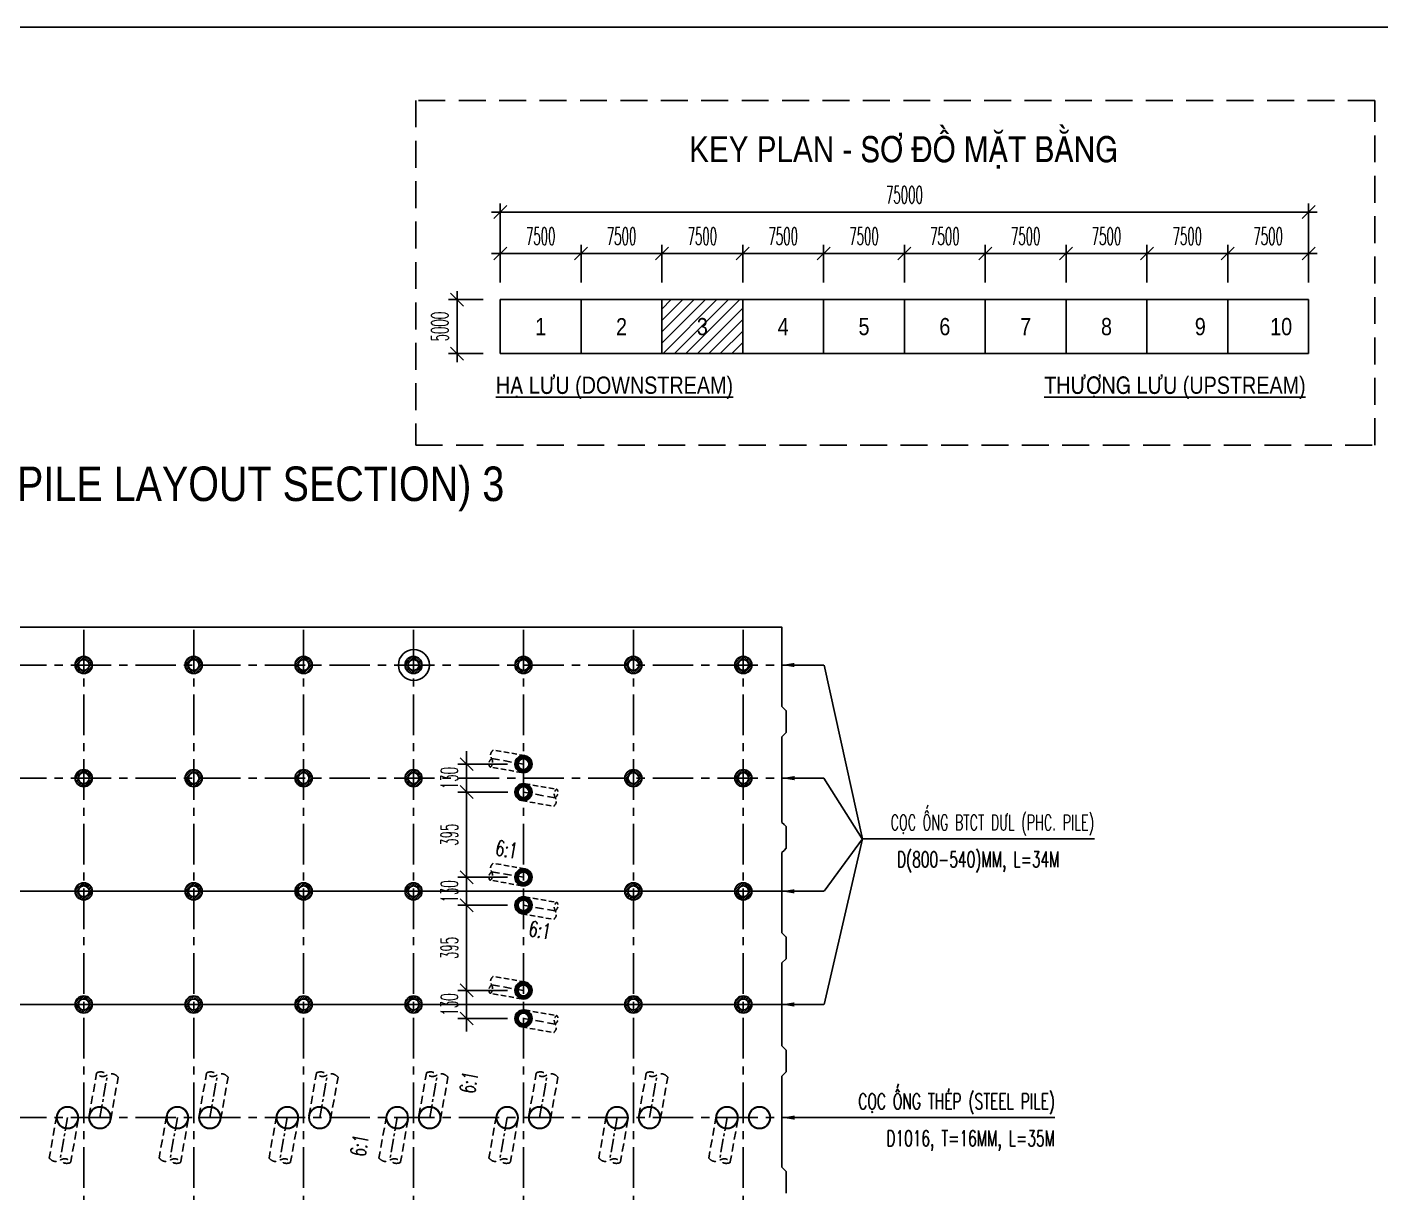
# Model space of a CAD drawing. Extents: x -687 to 941179, y -259 to 135874.
# Drawn here: x 814766 to 821047, y 114637 to 120046 of the extents above; entities that cross this region are included whole.
import ezdxf
from ezdxf.enums import TextEntityAlignment as Align

# ---------------------------------------------------------------- set-up
doc = ezdxf.new("R2010")
doc.units = 0
doc.header["$MEASUREMENT"] = 0
doc.header["$PDMODE"] = 3
doc.linetypes.add('CENTER', pattern=[2, 1.25, -0.25, 0.25, -0.25])
doc.linetypes.add('HIDDEN', pattern=[0.375, 0.25, -0.125])
doc.layers.get('0').update_dxf_attribs({"color": 6, "linetype": 'CONTINUOUS'})
doc.layers.get('DEFPOINTS').update_dxf_attribs({"linetype": 'CONTINUOUS'})
for name, color, linetype in [('Coc', 6, 'CONTINUOUS'), ('Hatch', 8, 'CONTINUOUS'), ('Hidden', 4, 'HIDDEN'), ('Khung', 1, 'CONTINUOUS'), ('Kich thuoc', 2, 'CONTINUOUS'), ('Net vang', 2, 'CONTINUOUS'), ('Text', 4, 'CONTINUOUS'), ('Tim', 8, 'CENTER')]:
    doc.layers.add(name, color=color, linetype=linetype)
doc.styles.add('Hung', font='Vharialn.ttf')
doc.styles.add('Kichthuoc', font='romans.shx', dxfattribs={"width": 0.5})
doc.styles.get("Standard").update_dxf_attribs({"font": 'vnsimpleh.shx', "width": 0.65})
doc.styles.add('Ten', font='Vharialn.ttf')
doc.dimstyles.new('Dim 400', dxfattribs={"dimscale": 400, "dimtxt": 0.2, "dimasz": 0.15, "dimexe": 0.1, "dimexo": 0.2, "dimgap": 0.1, "dimtad": 1, "dimdec": 0, "dimlfac": -1, "dimzin": 0, "dimdsep": 46, "dimtxsty": 'Kichthuoc', "dimblk": 'OBLIQUE', "dimcen": 0.1, "dimdle": 0.1, "dimclrd": 2, "dimclre": 2, "dimclrt": 4, "dimadec": 0, "dimazin": 0, "dimtfac": 1, "dimtdec": 0, "dimtix": 1, "dimtmove": 2, "dimatfit": 3, "dimfxl": 1, "dimtolj": 1, "dimtzin": 0, "dimarcsym": 0})
doc.dimstyles.new('Le 400', dxfattribs={"dimscale": 400, "dimtxt": 0.2, "dimasz": 0.15, "dimexe": 0.1, "dimexo": 0.2, "dimgap": 0.1, "dimtad": 1, "dimdec": 0, "dimzin": 0, "dimdsep": 46, "dimtxsty": 'Kichthuoc', "dimblk": 'ARCHTICK', "dimcen": 0, "dimdle": 0.1, "dimclrd": 4, "dimclre": 4, "dimclrt": 256, "dimadec": 0, "dimazin": 0, "dimtfac": 1, "dimtdec": 0, "dimtix": 1, "dimtmove": 2, "dimatfit": 3, "dimfxl": 1, "dimtolj": 1, "dimtzin": 0, "dimarcsym": 0})

# ---------------------------------------------------------------- blocks, each defined once
blk = doc.blocks.new('Coc ong D800')
at = {"layer": 'Hatch'}
h = blk.add_hatch(dxfattribs=at)
h.set_pattern_fill('ANSI31', color=256, scale=50, style=0)
h.set_pattern_definition([(45, (-821332.725, -122845.077), (-4.419417382, 4.419417382), [])])
h.paths.add_polyline_path([(-40, 0, 1), (40, 0, 1)])
h.paths.add_polyline_path([(25, 0, -1), (-25, 0, -1)], flags=16)
at = {"layer": 'Coc'}
blk.add_circle((0, 0), 40, dxfattribs=at)
at = {"layer": 'Net vang'}
blk.add_circle((0, 0), 25, dxfattribs=at)
blk = doc.blocks.new('_Oblique')
at = {"color": 0, "linetype": 'ByBlock', "lineweight": -2}
blk.add_line((-0.5, -0.5), (0.5, 0.5), dxfattribs=at)
blk = doc.blocks.new('*D134')
at = {"layer": 'DEFPOINTS', "color": 0}
for p in [(817336.7, 118995.3), (816961.7, 118781.1), (817336.7, 118781.1)]:
    blk.add_point(p, dxfattribs=at)
at = {"layer": 'Kich thuoc', "color": 2, "lineweight": -2}
for p, q in [((816961.7, 118861.1), (816961.7, 119035.3)), ((817336.7, 118861.1), (817336.7, 119035.3)), ((816921.7, 118995.3), (817376.7, 118995.3))]:
    blk.add_line(p, q, dxfattribs=at)
at = {"layer": 'Kich thuoc', "color": 2, "lineweight": -2, "xscale": 60, "yscale": 60, "zscale": 60, "rotation": 180}
blk.add_blockref('_Oblique', (816961.7, 118995.3), dxfattribs=at)
at = {"layer": 'Kich thuoc', "color": 2, "lineweight": -2, "xscale": 60, "yscale": 60, "zscale": 60}
blk.add_blockref('_Oblique', (817336.7, 118995.3), dxfattribs=at)
at = {"layer": 'Kich thuoc', "color": 4, "insert": (817149.2, 119075.3), "char_height": 80, "attachment_point": 5, "style": 'Kichthuoc'}
blk.add_mtext('\\A1;7500', dxfattribs=at)
blk = doc.blocks.new('*D135')
at = {"layer": 'DEFPOINTS', "color": 0}
for p in [(820711.7, 119187.4), (816961.7, 118781.1), (820711.7, 118781.1)]:
    blk.add_point(p, dxfattribs=at)
at = {"layer": 'Kich thuoc', "color": 2, "lineweight": -2}
for p, q in [((816961.7, 118861.1), (816961.7, 119227.4)), ((820711.7, 118861.1), (820711.7, 119227.4)), ((816921.7, 119187.4), (820751.7, 119187.4))]:
    blk.add_line(p, q, dxfattribs=at)
at = {"layer": 'Kich thuoc', "color": 2, "lineweight": -2, "xscale": 60, "yscale": 60, "zscale": 60, "rotation": 180}
blk.add_blockref('_Oblique', (816961.7, 119187.4), dxfattribs=at)
at = {"layer": 'Kich thuoc', "color": 2, "lineweight": -2, "xscale": 60, "yscale": 60, "zscale": 60}
blk.add_blockref('_Oblique', (820711.7, 119187.4), dxfattribs=at)
at = {"layer": 'Kich thuoc', "color": 4, "insert": (818836.7, 119267.4), "char_height": 80, "attachment_point": 5, "style": 'Kichthuoc'}
blk.add_mtext('\\A1;75000', dxfattribs=at)
blk = doc.blocks.new('*D136')
at = {"layer": 'DEFPOINTS', "color": 0}
for p in [(816961.7, 118781.1), (816761.2, 118531.1), (816961.7, 118531.1)]:
    blk.add_point(p, dxfattribs=at)
at = {"layer": 'Kich thuoc', "color": 2, "lineweight": -2}
for p, q in [((816881.7, 118781.1), (816721.2, 118781.1)), ((816761.2, 118821.1), (816761.2, 118491.1)), ((816881.7, 118531.1), (816721.2, 118531.1))]:
    blk.add_line(p, q, dxfattribs=at)
at = {"layer": 'Kich thuoc', "color": 2, "lineweight": -2, "xscale": 60, "yscale": 60, "zscale": 60}
for p, rotation in [((816761.2, 118781.1), 90), ((816761.2, 118531.1), 270)]:
    blk.add_blockref('_Oblique', p, dxfattribs=dict(at, rotation=rotation))
at = {"layer": 'Kich thuoc', "color": 4, "insert": (816681.2, 118656.1), "char_height": 80, "attachment_point": 5, "rotation": 90, "style": 'Kichthuoc'}
blk.add_mtext('\\A1;5000', dxfattribs=at)
blk = doc.blocks.new('*D137')
at = {"layer": 'DEFPOINTS', "color": 0}
for p in [(817336.7, 118995.3), (817336.7, 118781.1), (817711.7, 118781.1)]:
    blk.add_point(p, dxfattribs=at)
at = {"layer": 'Kich thuoc', "color": 2, "lineweight": -2}
for p, q in [((817336.7, 118861.1), (817336.7, 119035.3)), ((817711.7, 118861.1), (817711.7, 119035.3)), ((817751.7, 118995.3), (817296.7, 118995.3))]:
    blk.add_line(p, q, dxfattribs=at)
at = {"layer": 'Kich thuoc', "color": 2, "lineweight": -2, "xscale": 60, "yscale": 60, "zscale": 60, "rotation": 180}
blk.add_blockref('_Oblique', (817336.7, 118995.3), dxfattribs=at)
at = {"layer": 'Kich thuoc', "color": 2, "lineweight": -2, "xscale": 60, "yscale": 60, "zscale": 60}
blk.add_blockref('_Oblique', (817711.7, 118995.3), dxfattribs=at)
at = {"layer": 'Kich thuoc', "color": 4, "insert": (817524.2, 119075.3), "char_height": 80, "attachment_point": 5, "style": 'Kichthuoc'}
blk.add_mtext('\\A1;7500', dxfattribs=at)
blk = doc.blocks.new('*D138')
at = {"layer": 'DEFPOINTS', "color": 0}
for p in [(818086.7, 118995.3), (818086.7, 118781.1), (818461.7, 118781.1)]:
    blk.add_point(p, dxfattribs=at)
at = {"layer": 'Kich thuoc', "color": 2, "lineweight": -2}
for p, q in [((818086.7, 118861.1), (818086.7, 119035.3)), ((818461.7, 118861.1), (818461.7, 119035.3)), ((818501.7, 118995.3), (818046.7, 118995.3))]:
    blk.add_line(p, q, dxfattribs=at)
at = {"layer": 'Kich thuoc', "color": 2, "lineweight": -2, "xscale": 60, "yscale": 60, "zscale": 60, "rotation": 180}
blk.add_blockref('_Oblique', (818086.7, 118995.3), dxfattribs=at)
at = {"layer": 'Kich thuoc', "color": 2, "lineweight": -2, "xscale": 60, "yscale": 60, "zscale": 60}
blk.add_blockref('_Oblique', (818461.7, 118995.3), dxfattribs=at)
at = {"layer": 'Kich thuoc', "color": 4, "insert": (818274.2, 119075.3), "char_height": 80, "attachment_point": 5, "style": 'Kichthuoc'}
blk.add_mtext('\\A1;7500', dxfattribs=at)
blk = doc.blocks.new('*D139')
at = {"layer": 'DEFPOINTS', "color": 0}
for p in [(818086.7, 118995.3), (817711.7, 118781.1), (818086.7, 118781.1)]:
    blk.add_point(p, dxfattribs=at)
at = {"layer": 'Kich thuoc', "color": 2, "lineweight": -2}
for p, q in [((817711.7, 118861.1), (817711.7, 119035.3)), ((818086.7, 118861.1), (818086.7, 119035.3)), ((817671.7, 118995.3), (818126.7, 118995.3))]:
    blk.add_line(p, q, dxfattribs=at)
at = {"layer": 'Kich thuoc', "color": 2, "lineweight": -2, "xscale": 60, "yscale": 60, "zscale": 60, "rotation": 180}
blk.add_blockref('_Oblique', (817711.7, 118995.3), dxfattribs=at)
at = {"layer": 'Kich thuoc', "color": 2, "lineweight": -2, "xscale": 60, "yscale": 60, "zscale": 60}
blk.add_blockref('_Oblique', (818086.7, 118995.3), dxfattribs=at)
at = {"layer": 'Kich thuoc', "color": 4, "insert": (817899.2, 119075.3), "char_height": 80, "attachment_point": 5, "style": 'Kichthuoc'}
blk.add_mtext('\\A1;7500', dxfattribs=at)
blk = doc.blocks.new('*D140')
at = {"layer": 'DEFPOINTS', "color": 0}
for p in [(819586.7, 118995.3), (819586.7, 118781.1), (819961.7, 118781.1)]:
    blk.add_point(p, dxfattribs=at)
at = {"layer": 'Kich thuoc', "color": 2, "lineweight": -2}
for p, q in [((819586.7, 118861.1), (819586.7, 119035.3)), ((819961.7, 118861.1), (819961.7, 119035.3)), ((820001.7, 118995.3), (819546.7, 118995.3))]:
    blk.add_line(p, q, dxfattribs=at)
at = {"layer": 'Kich thuoc', "color": 2, "lineweight": -2, "xscale": 60, "yscale": 60, "zscale": 60, "rotation": 180}
blk.add_blockref('_Oblique', (819586.7, 118995.3), dxfattribs=at)
at = {"layer": 'Kich thuoc', "color": 2, "lineweight": -2, "xscale": 60, "yscale": 60, "zscale": 60}
blk.add_blockref('_Oblique', (819961.7, 118995.3), dxfattribs=at)
at = {"layer": 'Kich thuoc', "color": 4, "insert": (819774.2, 119075.3), "char_height": 80, "attachment_point": 5, "style": 'Kichthuoc'}
blk.add_mtext('\\A1;7500', dxfattribs=at)
blk = doc.blocks.new('*D141')
at = {"layer": 'DEFPOINTS', "color": 0}
for p in [(819586.7, 118995.3), (819211.7, 118781.1), (819586.7, 118781.1)]:
    blk.add_point(p, dxfattribs=at)
at = {"layer": 'Kich thuoc', "color": 2, "lineweight": -2}
for p, q in [((819211.7, 118861.1), (819211.7, 119035.3)), ((819586.7, 118861.1), (819586.7, 119035.3)), ((819171.7, 118995.3), (819626.7, 118995.3))]:
    blk.add_line(p, q, dxfattribs=at)
at = {"layer": 'Kich thuoc', "color": 2, "lineweight": -2, "xscale": 60, "yscale": 60, "zscale": 60, "rotation": 180}
blk.add_blockref('_Oblique', (819211.7, 118995.3), dxfattribs=at)
at = {"layer": 'Kich thuoc', "color": 2, "lineweight": -2, "xscale": 60, "yscale": 60, "zscale": 60}
blk.add_blockref('_Oblique', (819586.7, 118995.3), dxfattribs=at)
at = {"layer": 'Kich thuoc', "color": 4, "insert": (819399.2, 119075.3), "char_height": 80, "attachment_point": 5, "style": 'Kichthuoc'}
blk.add_mtext('\\A1;7500', dxfattribs=at)
blk = doc.blocks.new('*D142')
at = {"layer": 'DEFPOINTS', "color": 0}
for p in [(818836.7, 118995.3), (818461.7, 118781.1), (818836.7, 118781.1)]:
    blk.add_point(p, dxfattribs=at)
at = {"layer": 'Kich thuoc', "color": 2, "lineweight": -2}
for p, q in [((818461.7, 118861.1), (818461.7, 119035.3)), ((818836.7, 118861.1), (818836.7, 119035.3)), ((818421.7, 118995.3), (818876.7, 118995.3))]:
    blk.add_line(p, q, dxfattribs=at)
at = {"layer": 'Kich thuoc', "color": 2, "lineweight": -2, "xscale": 60, "yscale": 60, "zscale": 60, "rotation": 180}
blk.add_blockref('_Oblique', (818461.7, 118995.3), dxfattribs=at)
at = {"layer": 'Kich thuoc', "color": 2, "lineweight": -2, "xscale": 60, "yscale": 60, "zscale": 60}
blk.add_blockref('_Oblique', (818836.7, 118995.3), dxfattribs=at)
at = {"layer": 'Kich thuoc', "color": 4, "insert": (818649.2, 119075.3), "char_height": 80, "attachment_point": 5, "style": 'Kichthuoc'}
blk.add_mtext('\\A1;7500', dxfattribs=at)
blk = doc.blocks.new('*D143')
at = {"layer": 'DEFPOINTS', "color": 0}
for p in [(818836.7, 118995.3), (818836.7, 118781.1), (819211.7, 118781.1)]:
    blk.add_point(p, dxfattribs=at)
at = {"layer": 'Kich thuoc', "color": 2, "lineweight": -2}
for p, q in [((818836.7, 118861.1), (818836.7, 119035.3)), ((819211.7, 118861.1), (819211.7, 119035.3)), ((819251.7, 118995.3), (818796.7, 118995.3))]:
    blk.add_line(p, q, dxfattribs=at)
at = {"layer": 'Kich thuoc', "color": 2, "lineweight": -2, "xscale": 60, "yscale": 60, "zscale": 60, "rotation": 180}
blk.add_blockref('_Oblique', (818836.7, 118995.3), dxfattribs=at)
at = {"layer": 'Kich thuoc', "color": 2, "lineweight": -2, "xscale": 60, "yscale": 60, "zscale": 60}
blk.add_blockref('_Oblique', (819211.7, 118995.3), dxfattribs=at)
at = {"layer": 'Kich thuoc', "color": 4, "insert": (819024.2, 119075.3), "char_height": 80, "attachment_point": 5, "style": 'Kichthuoc'}
blk.add_mtext('\\A1;7500', dxfattribs=at)
blk = doc.blocks.new('*D144')
at = {"layer": 'DEFPOINTS', "color": 0}
for p in [(820336.7, 118995.3), (819961.7, 118781.1), (820336.7, 118781.1)]:
    blk.add_point(p, dxfattribs=at)
at = {"layer": 'Kich thuoc', "color": 2, "lineweight": -2}
for p, q in [((819961.7, 118861.1), (819961.7, 119035.3)), ((820336.7, 118861.1), (820336.7, 119035.3)), ((819921.7, 118995.3), (820376.7, 118995.3))]:
    blk.add_line(p, q, dxfattribs=at)
at = {"layer": 'Kich thuoc', "color": 2, "lineweight": -2, "xscale": 60, "yscale": 60, "zscale": 60, "rotation": 180}
blk.add_blockref('_Oblique', (819961.7, 118995.3), dxfattribs=at)
at = {"layer": 'Kich thuoc', "color": 2, "lineweight": -2, "xscale": 60, "yscale": 60, "zscale": 60}
blk.add_blockref('_Oblique', (820336.7, 118995.3), dxfattribs=at)
at = {"layer": 'Kich thuoc', "color": 4, "insert": (820149.2, 119075.3), "char_height": 80, "attachment_point": 5, "style": 'Kichthuoc'}
blk.add_mtext('\\A1;7500', dxfattribs=at)
blk = doc.blocks.new('*D145')
at = {"layer": 'DEFPOINTS', "color": 0}
for p in [(820336.7, 118995.3), (820336.7, 118781.1), (820711.7, 118781.1)]:
    blk.add_point(p, dxfattribs=at)
at = {"layer": 'Kich thuoc', "color": 2, "lineweight": -2}
for p, q in [((820336.7, 118861.1), (820336.7, 119035.3)), ((820711.7, 118861.1), (820711.7, 119035.3)), ((820751.7, 118995.3), (820296.7, 118995.3))]:
    blk.add_line(p, q, dxfattribs=at)
at = {"layer": 'Kich thuoc', "color": 2, "lineweight": -2, "xscale": 60, "yscale": 60, "zscale": 60, "rotation": 180}
blk.add_blockref('_Oblique', (820336.7, 118995.3), dxfattribs=at)
at = {"layer": 'Kich thuoc', "color": 2, "lineweight": -2, "xscale": 60, "yscale": 60, "zscale": 60}
blk.add_blockref('_Oblique', (820711.7, 118995.3), dxfattribs=at)
at = {"layer": 'Kich thuoc', "color": 4, "insert": (820524.2, 119075.3), "char_height": 80, "attachment_point": 5, "style": 'Kichthuoc'}
blk.add_mtext('\\A1;7500', dxfattribs=at)
blk = doc.blocks.new('_ArchTick')
at = {"color": 0, "linetype": 'ByBlock', "const_width": 0.15}
blk.add_lwpolyline([(-0.5, -0.5), (0.5, 0.5)], dxfattribs=at)
blk = doc.blocks.new('Coc thep D1000 xien')
at = {"layer": 'Coc', "color": 181, "linetype": 'HIDDEN', "ltscale": 150}
for p, q in [((-50, 8.8), (-84.8, -188.1)), ((50, -8.8), (15.3, -205.8))]:
    blk.add_line(p, q, dxfattribs=at)
at = {"layer": 'Coc'}
blk.add_circle((0, 0), 50.8, dxfattribs=at)
at = {"layer": 'Coc', "color": 7}
blk.add_circle((0, 0), 49.2, dxfattribs=at)
at = {"layer": 'Coc', "color": 181, "linetype": 'HIDDEN', "ltscale": 150}
blk.add_open_spline([(-84.8, -188.1), (-77.3, -194.7), (-62.4, -207.7), (-33.2, -197.3), (-10.4, -185.6), (29.2, -208.2), (-15.5, -216), (-27.9, -203.4), (-34.2, -197)], degree=3, knots=[0, 0, 0, 0, 27.628937, 55.257873, 82.88681, 109.579338, 136.271866, 163.900803, 163.900803, 163.900803, 163.900803], dxfattribs=at)
at = {"layer": 'Tim', "ltscale": 50}
blk.add_line((0, 0), (-34.7, -197), dxfattribs=at)
blk = doc.blocks.new('*D614')
at = {"layer": 'DEFPOINTS', "color": 0}
for p in [(815030.2, 117261.1), (815122.3, 112948.4), (815140, 112783.1), (815105.2, 112586.1), (815030.2, 112261.1)]:
    blk.add_point(p, dxfattribs=at)
at = {"layer": 'Text', "color": 2, "lineweight": -2}
blk.add_line((815153.9, 112861.9), (815174.9, 112981.1), dxfattribs=at)
blk.add_arc((815030.2, 112160.8), 792.9, 80, 90, dxfattribs=at)
at = {"layer": 'Text', "color": 2, "lineweight": -2, "xscale": 60, "yscale": 60, "zscale": 60}
for p, rotation in [((815030.2, 112953.7), 179.9999999999994), ((815167.9, 112941.7), 349.999999999993)]:
    blk.add_blockref('_Oblique', p, dxfattribs=dict(at, rotation=rotation))
at = {"layer": 'Text', "color": 4, "insert": (815106.3, 113030.4), "char_height": 80, "attachment_point": 5, "rotation": 355, "style": 'Kichthuoc'}
blk.add_mtext('\\A1;10°', dxfattribs=at)
blk = doc.blocks.new('*D615')
at = {"layer": 'DEFPOINTS', "color": 0}
for p in [(815030.2, 117261.1), (814954.7, 112586.1), (814903, 112392.9), (815030.2, 112261.1), (814895.5, 112103.6)]:
    blk.add_point(p, dxfattribs=at)
at = {"layer": 'Text', "color": 2, "lineweight": -2}
for p, q in [((814882.3, 112315.7), (814819, 112079.7)), ((815030.2, 112181.1), (815030.2, 112051.8))]:
    blk.add_line(p, q, dxfattribs=at)
blk.add_arc((815030.2, 112867.9), 776, 255, 270, dxfattribs=at)
at = {"layer": 'Text', "color": 2, "lineweight": -2, "xscale": 60, "yscale": 60, "zscale": 60}
for p, rotation in [((814829.4, 112118.3), 165.0000000001161), ((815030.2, 112091.8), 1.199e-12)]:
    blk.add_blockref('_Oblique', p, dxfattribs=dict(at, rotation=rotation))
at = {"layer": 'Text', "color": 4, "insert": (814939.4, 112177.8), "char_height": 80, "attachment_point": 5, "rotation": 352.5, "style": 'Kichthuoc'}
blk.add_mtext('\\A1;15°', dxfattribs=at)
blk = doc.blocks.new('*D660')
at = {"layer": 'DEFPOINTS', "color": 0}
for p in [(817075.5, 116626.1), (816805.4, 116496.4), (817077.2, 116496.4)]:
    blk.add_point(p, dxfattribs=at)
at = {"layer": 'Kich thuoc', "color": 2, "lineweight": -2}
for p, q in [((816805.4, 116626.1), (816805.4, 116686.1)), ((816995.5, 116626.1), (816765.4, 116626.1)), ((816805.4, 116626.1), (816805.4, 116496.4)), ((816997.2, 116496.4), (816765.4, 116496.4)), ((816805.4, 116496.4), (816805.4, 116436.4))]:
    blk.add_line(p, q, dxfattribs=at)
at = {"layer": 'Kich thuoc', "color": 2, "lineweight": -2, "xscale": 60, "yscale": 60, "zscale": 60}
for p, rotation in [((816805.4, 116626.1), 270), ((816805.4, 116496.4), 90)]:
    blk.add_blockref('_Oblique', p, dxfattribs=dict(at, rotation=rotation))
at = {"layer": 'Kich thuoc', "color": 4, "insert": (816725.4, 116561.3), "char_height": 80, "attachment_point": 5, "rotation": 90, "style": 'Kichthuoc'}
blk.add_mtext('\\A1;130', dxfattribs=at)
blk = doc.blocks.new('*D661')
at = {"layer": 'DEFPOINTS', "color": 0}
for p in [(817077.2, 116496.4), (816805.4, 116101.1), (817075.5, 116101.1)]:
    blk.add_point(p, dxfattribs=at)
at = {"layer": 'Kich thuoc', "color": 2, "lineweight": -2}
for p, q in [((816805.4, 116536.4), (816805.4, 116061.1)), ((816997.2, 116496.4), (816765.4, 116496.4)), ((816995.5, 116101.1), (816765.4, 116101.1))]:
    blk.add_line(p, q, dxfattribs=at)
at = {"layer": 'Kich thuoc', "color": 2, "lineweight": -2, "xscale": 60, "yscale": 60, "zscale": 60}
for p, rotation in [((816805.4, 116496.4), 90), ((816805.4, 116101.1), 270)]:
    blk.add_blockref('_Oblique', p, dxfattribs=dict(at, rotation=rotation))
at = {"layer": 'Kich thuoc', "color": 4, "insert": (816725.4, 116298.8), "char_height": 80, "attachment_point": 5, "rotation": 90, "style": 'Kichthuoc'}
blk.add_mtext('\\A1;395', dxfattribs=at)
blk = doc.blocks.new('*D662')
at = {"layer": 'DEFPOINTS', "color": 0}
for p in [(817075.5, 116101.1), (816805.4, 115971.1), (817075.5, 115971.1)]:
    blk.add_point(p, dxfattribs=at)
at = {"layer": 'Kich thuoc', "color": 2, "lineweight": -2}
for p, q in [((816805.4, 116101.1), (816805.4, 116161.1)), ((816995.5, 116101.1), (816765.4, 116101.1)), ((816805.4, 116101.1), (816805.4, 115971.1)), ((816995.5, 115971.1), (816765.4, 115971.1)), ((816805.4, 115971.1), (816805.4, 115911.1))]:
    blk.add_line(p, q, dxfattribs=at)
at = {"layer": 'Kich thuoc', "color": 2, "lineweight": -2, "xscale": 60, "yscale": 60, "zscale": 60}
for p, rotation in [((816805.4, 116101.1), 270), ((816805.4, 115971.1), 90)]:
    blk.add_blockref('_Oblique', p, dxfattribs=dict(at, rotation=rotation))
at = {"layer": 'Kich thuoc', "color": 4, "insert": (816725.4, 116036.1), "char_height": 80, "attachment_point": 5, "rotation": 90, "style": 'Kichthuoc'}
blk.add_mtext('\\A1;130', dxfattribs=at)
blk = doc.blocks.new('*D663')
at = {"layer": 'DEFPOINTS', "color": 0}
for p in [(817075.5, 115971.1), (816805.4, 115576.1), (817075.5, 115576.1)]:
    blk.add_point(p, dxfattribs=at)
at = {"layer": 'Kich thuoc', "color": 2, "lineweight": -2}
for p, q in [((816995.5, 115971.1), (816765.4, 115971.1)), ((816805.4, 116011.1), (816805.4, 115536.1)), ((816995.5, 115576.1), (816765.4, 115576.1))]:
    blk.add_line(p, q, dxfattribs=at)
at = {"layer": 'Kich thuoc', "color": 2, "lineweight": -2, "xscale": 60, "yscale": 60, "zscale": 60}
for p, rotation in [((816805.4, 115971.1), 90), ((816805.4, 115576.1), 270)]:
    blk.add_blockref('_Oblique', p, dxfattribs=dict(at, rotation=rotation))
at = {"layer": 'Kich thuoc', "color": 4, "insert": (816725.4, 115773.6), "char_height": 80, "attachment_point": 5, "rotation": 90, "style": 'Kichthuoc'}
blk.add_mtext('\\A1;395', dxfattribs=at)
blk = doc.blocks.new('*D664')
at = {"layer": 'DEFPOINTS', "color": 0}
for p in [(817075.5, 115576.1), (816805.4, 115446.1), (817075.5, 115446.1)]:
    blk.add_point(p, dxfattribs=at)
at = {"layer": 'Kich thuoc', "color": 2, "lineweight": -2}
for p, q in [((816995.5, 115576.1), (816765.4, 115576.1)), ((816805.4, 115576.1), (816805.4, 115636.1)), ((816805.4, 115576.1), (816805.4, 115446.1)), ((816995.5, 115446.1), (816765.4, 115446.1)), ((816805.4, 115446.1), (816805.4, 115386.1))]:
    blk.add_line(p, q, dxfattribs=at)
at = {"layer": 'Kich thuoc', "color": 2, "lineweight": -2, "xscale": 60, "yscale": 60, "zscale": 60}
for p, rotation in [((816805.4, 115576.1), 270), ((816805.4, 115446.1), 90)]:
    blk.add_blockref('_Oblique', p, dxfattribs=dict(at, rotation=rotation))
at = {"layer": 'Kich thuoc', "color": 4, "insert": (816725.4, 115511.1), "char_height": 80, "attachment_point": 5, "rotation": 90, "style": 'Kichthuoc'}
blk.add_mtext('\\A1;130', dxfattribs=at)
blk = doc.blocks.new('Coc ong D800 xien')
at = {"layer": 'Coc', "color": 181, "linetype": 'HIDDEN', "ltscale": 100}
for p, q in [((-40, 0), (-40, -150)), ((40, 0), (40, -150))]:
    blk.add_line(p, q, dxfattribs=at)
blk.add_open_spline([(-40, -150), (-33.3, -154), (-20, -162.1), (1.2, -150), (17.3, -137.9), (51.1, -150), (17.5, -162.1), (6.2, -154.1), (0.4, -150)], degree=3, knots=[0, 0, 0, 0, 21.755068, 43.510137, 65.265205, 86.282944, 107.300682, 129.055751, 129.055751, 129.055751, 129.055751], dxfattribs=at)
at = {"layer": 'Tim', "linetype": 'HIDDEN', "ltscale": 150}
blk.add_line((0, 0), (0, -150), dxfattribs=at)
at = {"layer": 'Coc'}
blk.add_blockref('Coc ong D800', (0, 0), dxfattribs=at)

msp = doc.modelspace()

# ---------------------------------------------------------------- hatches: boundary and pattern name
at = {"layer": 'Hatch'}
h = msp.add_hatch(dxfattribs=at)
h.set_pattern_fill('ANSI31', color=256, scale=300, style=0)
h.set_pattern_definition([(225, (863286.86, 189768.902), (26.516504, -26.516504), [])])
h.paths.add_polyline_path([(817711.5, 118531.1), (818086.5, 118531.1), (818086.5, 118781.1), (817711.5, 118781.1)])
h.paths.add_polyline_path([(817853.4, 118595.8), (817944.6, 118595.8), (817944.6, 118716.3), (817853.4, 118716.3)], flags=24)

# ---------------------------------------------------------------- linework, layer by layer
for p, q in [((817336.6, 118531.1), (817336.6, 118781.1)), ((817336.7, 118531.1), (817336.7, 118781.1)), ((817336.7, 118531.1), (817336.7, 118781.1)), ((817711.6, 118531.1), (817711.6, 118781.1)), ((817711.7, 118531.1), (817711.7, 118781.1)), ((817711.7, 118531.1), (817711.7, 118781.1)), ((818086.6, 118531.1), (818086.6, 118781.1)), ((818086.6, 118531.1), (818086.6, 118781.1)), ((818086.7, 118531.1), (818086.7, 118781.1)), ((818461.6, 118531.1), (818461.6, 118781.1)), ((818461.6, 118531.1), (818461.6, 118781.1)), ((818461.7, 118531.1), (818461.7, 118781.1)), ((818836.6, 118531.1), (818836.6, 118781.1)), ((818836.7, 118531.1), (818836.7, 118781.1)), ((818836.7, 118531.1), (818836.7, 118781.1)), ((819211.6, 118531.1), (819211.6, 118781.1)), ((819211.7, 118531.1), (819211.7, 118781.1)), ((819211.7, 118531.1), (819211.7, 118781.1)), ((819586.6, 118531.1), (819586.6, 118781.1)), ((819586.7, 118531.1), (819586.7, 118781.1)), ((819586.7, 118531.1), (819586.7, 118781.1)), ((819961.6, 118531.1), (819961.6, 118781.1)), ((819961.7, 118531.1), (819961.7, 118781.1)), ((819961.7, 118531.1), (819961.7, 118781.1)), ((820336.6, 118531.1), (820336.6, 118781.1)), ((820336.7, 118531.1), (820336.7, 118781.1)), ((820336.7, 118531.1), (820336.7, 118781.1))]:
    msp.add_line(p, q)
at = {"layer": 'Coc'}
msp.add_circle((818164.2, 114986.1), 50.8, dxfattribs=at)
msp.add_circle((818164.2, 114986.1), 50.8, dxfattribs=at)
at = {"layer": 'DEFPOINTS'}
msp.add_lwpolyline([(806779.2, 108165.8), (823579.2, 108165.8), (823579.2, 120045.8), (806779.2, 120045.8)], close=True, dxfattribs=at)
at = {"layer": 'Hidden', "linetype": 'HIDDEN', "ltscale": 500}
msp.add_lwpolyline([(821019.2, 119705.8), (816569.2, 119705.8), (816569.2, 118105.8), (821019.2, 118105.8)], close=True, dxfattribs=at)
at = {"layer": 'Khung'}
for p, q in [((816961.7, 118781.1), (820711.7, 118781.1)), ((816961.7, 118531.1), (816961.7, 118781.1)), ((817336.6, 118531.1), (817336.6, 118781.1)), ((817711.6, 118531.1), (817711.6, 118781.1)), ((818086.7, 118531.1), (818086.7, 118781.1)), ((818461.7, 118531.1), (818461.7, 118781.1)), ((818836.6, 118531.1), (818836.6, 118781.1)), ((819211.6, 118531.1), (819211.6, 118781.1)), ((819586.6, 118531.1), (819586.6, 118781.1)), ((819961.6, 118531.1), (819961.6, 118781.1)), ((820336.6, 118531.1), (820336.6, 118781.1)), ((820711.7, 118531.1), (820711.7, 118781.1)), ((816961.7, 118531.1), (820711.7, 118531.1))]:
    msp.add_line(p, q, dxfattribs=at)
msp.add_lwpolyline([(810770.2, 117261.1), (818268.2, 117261.1), (818268.2, 116893.6), (818288.2, 116873.6), (818288.2, 116773.6), (818268.2, 116753.6), (818268.2, 116356.1), (818278.2, 116346.1), (818288.2, 116336.1), (818288.2, 116236.1), (818278.2, 116226.1), (818268.2, 116216.1), (818268.2, 115843.6), (818288.2, 115823.6), (818288.2, 115723.6), (818268.2, 115703.6), (818268.2, 115318.6), (818278.2, 115308.6), (818288.2, 115298.6), (818288.2, 115198.6), (818278.2, 115188.6), (818268.2, 115178.6), (818268.2, 114756.1), (818288.2, 114736.1), (818288.2, 114636.1)], dxfattribs=at)
at = {"layer": 'Kich thuoc'}
msp.add_line((818641.1, 116280.1), (819718, 116280.1), dxfattribs=at)
at = {"layer": 'Net vang'}
for p in [(818463.8, 117086.1), (818463.8, 116036.1), (818463.8, 115511.1)]:
    msp.add_line(p, (818642.1, 116280.1), dxfattribs=at)
for centre, radius in [((816560.7, 117086.1), 71.9), ((818164.2, 114986.1), 49.2)]:
    msp.add_circle(centre, radius, dxfattribs=at)
at = {"layer": 'Tim', "ltscale": 150}
for p, q in [((815029.2, 112261.1), (815029.2, 117261.1)), ((815539.2, 112261.1), (815539.2, 117261.1)), ((816049.2, 112261.1), (816049.2, 117261.1)), ((816559.2, 112261.1), (816559.2, 117261.1)), ((817069.2, 112261.1), (817069.2, 117261.1)), ((817579.2, 112261.1), (817579.2, 117261.1)), ((818089.2, 112261.1), (818089.2, 117261.1)), ((810769.2, 117086.1), (818268.2, 117086.1)), ((810769.2, 116561.1), (818268.2, 116561.1)), ((810769.2, 116036.1), (818268.2, 116036.1)), ((818268.2, 116036.1), (810769.2, 116036.1)), ((810769.2, 115511.1), (818268.2, 115511.1)), ((818268.2, 115511.1), (810769.2, 115511.1)), ((810769.2, 114986.1), (818269.2, 114986.1))]:
    msp.add_line(p, q, dxfattribs=at)

# ---------------------------------------------------------------- block references
at = {"layer": 'Coc'}
for name, p in [('Coc ong D800', (815029.2, 117086.1)), ('Coc ong D800', (815539.2, 117086.1)), ('Coc ong D800', (816049.2, 117086.1)), ('Coc ong D800', (816559.2, 117086.1)), ('Coc ong D800', (817069.2, 117086.1)), ('Coc ong D800', (817579.2, 117086.1)), ('Coc ong D800', (818089.2, 117086.1)), ('Coc ong D800', (815029.2, 116561.1)), ('Coc ong D800', (815539.2, 116561.1)), ('Coc ong D800', (816049.2, 116561.1)), ('Coc ong D800', (816559.2, 116561.1)), ('Coc ong D800', (817579.2, 116561.1)), ('Coc ong D800', (818089.2, 116561.1)), ('Coc ong D800', (815029.2, 116036.1)), ('Coc ong D800', (815539.2, 116036.1)), ('Coc ong D800', (816049.2, 116036.1)), ('Coc ong D800', (816559.2, 116036.1)), ('Coc ong D800', (817579.2, 116036.1)), ('Coc ong D800', (818089.2, 116036.1)), ('Coc ong D800', (815029.2, 115511.1)), ('Coc ong D800', (815539.2, 115511.1)), ('Coc ong D800', (816049.2, 115511.1)), ('Coc ong D800', (816559.2, 115511.1)), ('Coc ong D800', (817579.2, 115511.1)), ('Coc ong D800', (818089.2, 115511.1)), ('Coc thep D1000 xien', (814953.7, 114986.1)), ('Coc thep D1000 xien', (815463.7, 114986.1)), ('Coc thep D1000 xien', (815973.7, 114986.1)), ('Coc thep D1000 xien', (816483.7, 114986.1)), ('Coc thep D1000 xien', (816993.7, 114986.1)), ('Coc thep D1000 xien', (817503.7, 114986.1)), ('Coc thep D1000 xien', (818013.7, 114986.1))]:
    msp.add_blockref(name, p, dxfattribs=at)
for name, p, rotation in [('Coc ong D800 xien', (817069.2, 116626.1), 260.0000000012119), ('Coc ong D800 xien', (817069.2, 116496.1), 80.00000000121186), ('Coc ong D800 xien', (817069.2, 116101.1), 260.0000000012119), ('Coc ong D800 xien', (817069.2, 115971.1), 80.00000000121186), ('Coc ong D800 xien', (817069.2, 115576.1), 260.0000000012119), ('Coc ong D800 xien', (817069.2, 115446.1), 80.00000000121186), ('Coc thep D1000 xien', (815104.2, 114986.1), 180), ('Coc thep D1000 xien', (815614.2, 114986.1), 180), ('Coc thep D1000 xien', (816124.2, 114986.1), 180), ('Coc thep D1000 xien', (816634.2, 114986.1), 180), ('Coc thep D1000 xien', (817144.2, 114986.1), 180), ('Coc thep D1000 xien', (817654.2, 114986.1), 180)]:
    msp.add_blockref(name, p, dxfattribs=dict(at, rotation=rotation))

# ---------------------------------------------------------------- texts
at = {"layer": 'Text'}
for s, height, style, p in [('key plan - s¬ ®å mÆt b»ng', 120, 'Ten', (818833.2, 119419.5)), ('%%Uh¹ l\xadu (downstream)', 80, 'Ten', (817491.7, 118344.5)), ('%%Uth\xadîng l\xadu (upstream)', 80, 'Ten', (820091.9, 118344.5)), ('MÆt b»ng cäc ph©n ®o¹n (Pile layout section) 3', 160, 'Hung', (814519.2, 117846.9))]:
    msp.add_text(s, height=height, dxfattribs=dict(at, style=style)).set_placement(p, align=Align.CENTER)
at = {"layer": 'Text', "style": 'Ten'}
for s, p in [('1', (817149.2, 118656.1)), ('2', (817524.2, 118656.1)), ('3', (817899.2, 118656.1)), ('4', (818274.2, 118656.1)), ('5', (818649.2, 118656.1)), ('6', (819024.2, 118656.1)), ('7', (819399.2, 118656.1)), ('8', (819774.2, 118656.1)), ('9', (820209.5, 118656.1)), ('10', (820584.5, 118656.1))]:
    msp.add_text(s, height=80, dxfattribs=at).set_placement(p, align=Align.MIDDLE)
at = {"layer": 'Text'}
for s, width, p in [('cäc èng btct d\xadl (phc. pile)', 0.6, (819716.8, 116319.5)), ('d(800-540)mm, l=34m', 0.65, (819556.7, 116148.1)), ('cäc èng thÐp (steel pile)', 0.65, (819535.3, 115025.6)), ('d1016, t=16mm, l=35m', 0.65, (819535.3, 114854.1))]:
    msp.add_text(s, height=72, dxfattribs=dict(at, width=width)).set_placement(p, align=Align.RIGHT)
at = {"layer": 'Text', "width": 0.65}
for rotation, p in [(350, (816985.2, 116195.1)), (350, (817139.4, 115820.5)), (80, (816851.2, 115143)), (80, (816343.7, 114850.6))]:
    msp.add_text('6:1', height=72, rotation=rotation, dxfattribs=at).set_placement(p, align=Align.CENTER)

# ---------------------------------------------------------------- dimensions: what is measured, and where the dimension line sits
at = {"layer": 'Kich thuoc'}
for base, p1, p2, text, picture, middle in [((820711.7, 119187.4), (816961.7, 118781.1), (820711.7, 118781.1), '75000', '*D135', (818836.7, 119267.4)), ((817336.7, 118995.3), (816961.7, 118781.1), (817336.7, 118781.1), '7500', '*D134', (817149.2, 119075.3)), ((818086.7, 118995.3), (817711.7, 118781.1), (818086.7, 118781.1), '7500', '*D139', (817899.2, 119075.3)), ((818836.7, 118995.3), (818461.7, 118781.1), (818836.7, 118781.1), '7500', '*D142', (818649.2, 119075.3)), ((819586.7, 118995.3), (819211.7, 118781.1), (819586.7, 118781.1), '7500', '*D141', (819399.2, 119075.3)), ((820336.7, 118995.3), (819961.7, 118781.1), (820336.7, 118781.1), '7500', '*D144', (820149.2, 119075.3))]:
    dim = msp.add_linear_dim(base=base, p1=p1, p2=p2, text=text, dimstyle='Dim 400', dxfattribs=at)
    dim.commit()
    dim.dimension.update_dxf_attribs({"geometry": picture, "text_midpoint": middle})
for base, p1, p2, angle, text, picture, middle in [((817336.7, 118995.3), (817711.7, 118781.1), (817336.7, 118781.1), 180, '7500', '*D137', (817524.2, 119075.3)), ((818086.7, 118995.3), (818461.7, 118781.1), (818086.7, 118781.1), 180, '7500', '*D138', (818274.2, 119075.3)), ((818836.7, 118995.3), (819211.7, 118781.1), (818836.7, 118781.1), 180, '7500', '*D143', (819024.2, 119075.3)), ((819586.7, 118995.3), (819961.7, 118781.1), (819586.7, 118781.1), 180, '7500', '*D140', (819774.2, 119075.3)), ((820336.7, 118995.3), (820711.7, 118781.1), (820336.7, 118781.1), 180, '7500', '*D145', (820524.2, 119075.3)), ((816761.2, 118531.1), (816961.7, 118781.1), (816961.7, 118531.1), 90, '5000', '*D136', (816681.2, 118656.1))]:
    dim = msp.add_linear_dim(base=base, p1=p1, p2=p2, angle=angle, text=text, dimstyle='Dim 400', dxfattribs=at)
    dim.commit()
    dim.dimension.update_dxf_attribs({"geometry": picture, "text_midpoint": middle})
for base, p1, p2, picture, middle in [((816805.4, 116496.4), (817075.5, 116626.1), (817077.2, 116496.4), '*D660', (816725.4, 116561.3)), ((816805.4, 116101.1), (817077.2, 116496.4), (817075.5, 116101.1), '*D661', (816725.4, 116298.8)), ((816805.4, 115971.1), (817075.5, 116101.1), (817075.5, 115971.1), '*D662', (816725.4, 116036.1)), ((816805.4, 115576.1), (817075.5, 115971.1), (817075.5, 115576.1), '*D663', (816725.4, 115773.6)), ((816805.4, 115446.1), (817075.5, 115576.1), (817075.5, 115446.1), '*D664', (816725.4, 115511.1))]:
    dim = msp.add_linear_dim(base=base, p1=p1, p2=p2, angle=90, dimstyle='Dim 400', dxfattribs=at)
    dim.commit()
    dim.dimension.update_dxf_attribs({"geometry": picture, "text_midpoint": middle})
at = {"layer": 'Text'}
for base, line1, line2, picture, middle in [((814895.5, 112103.6), ((814954.7, 112586.1), (814903, 112392.9)), ((815030.2, 112261.1), (815030.2, 117261.1)), '*D615', (814939.4, 112177.8)), ((815122.3, 112948.4), ((815030.2, 112261.1), (815030.2, 117261.1)), ((815105.2, 112586.1), (815140, 112783.1)), '*D614', (815106.3, 113030.4))]:
    dim = msp.add_angular_dim_2l(base=base, line1=line1, line2=line2, dimstyle='Dim 400', dxfattribs=at)
    dim.commit()
    dim.dimension.update_dxf_attribs({"geometry": picture, "text_midpoint": middle})

# ---------------------------------------------------------------- leaders
at = {"layer": 'Kich thuoc'}
for points, dimstyle, override in [([(818266.2, 117086.1), (818462.8, 117086.1)], 'Le 400', {"dimtad": 0, "dimclrd": 256}), ([(818267.2, 116561.1), (818462.8, 116561.1), (818641.1, 116280.1)], 'Dim 400', {"dimgap": 0.1, "dimtad": 0}), ([(818266.2, 116036.1), (818462.8, 116036.1)], 'Le 400', {"dimtad": 0, "dimclrd": 256}), ([(818266.2, 116036.1), (818462.8, 116036.1)], 'Le 400', {"dimtad": 0, "dimclrd": 256}), ([(818266.2, 115511.1), (818462.8, 115511.1)], 'Le 400', {"dimtad": 0, "dimclrd": 256}), ([(818268.2, 114986.1), (819534.3, 114986.1)], 'Le 400', {"dimtad": 0, "dimclrd": 256})]:
    msp.add_leader(points, dimstyle=dimstyle, override=override, dxfattribs=at)

doc.saveas('drawing.dxf')
